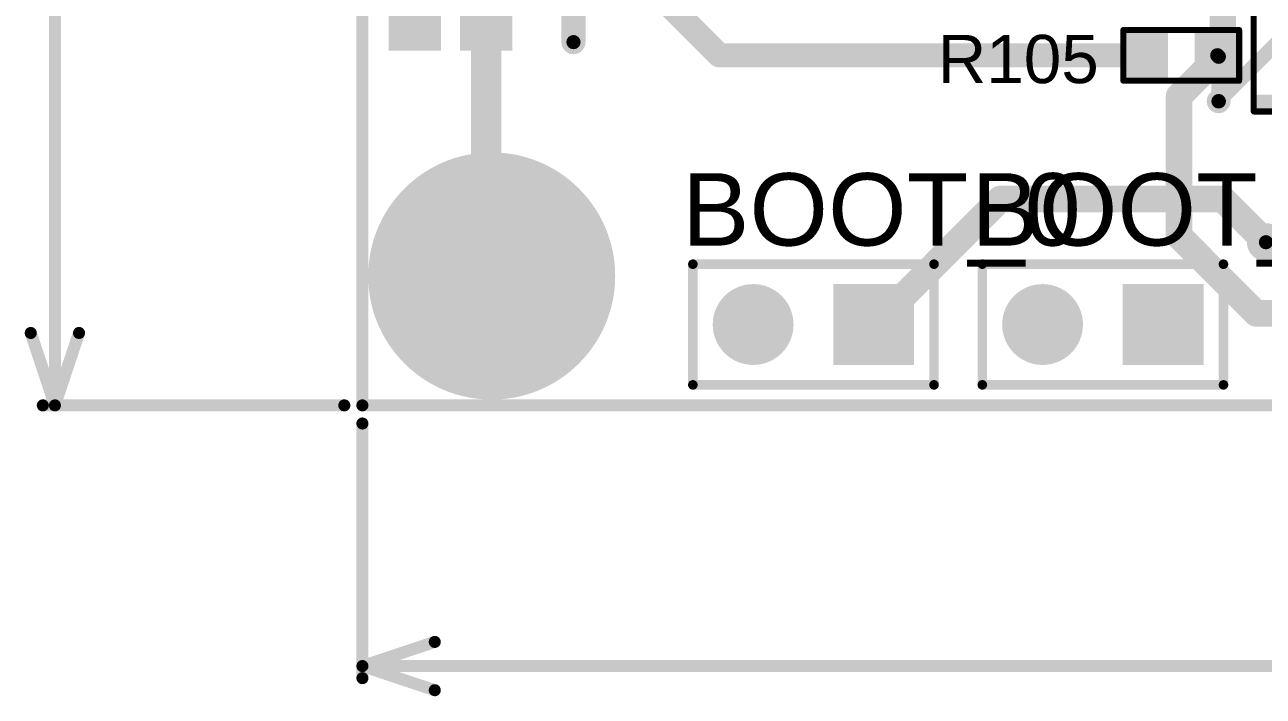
# Model space of a CAD drawing. Header units: millimetres. Extents: x -0.39 to 4.37, y -0.38 to 3.54.
# Drawn here: x -0.387 to 0.64, y -0.348 to 0.208 of the extents above; entities that cross this region are included whole.
import ezdxf

# ---------------------------------------------------------------- set-up
doc = ezdxf.new("R2010")
doc.units = ezdxf.units.MM
doc.header["$MEASUREMENT"] = 0
for name, color, linetype in [('BottomLayer', 5, 'Continuous'), ('BottomSolder', 6, 'Continuous'), ('Mechanical1', 6, 'Continuous'), ('Mechanical2', 216, 'Continuous'), ('MultiLayer', 9, 'Continuous'), ('PadHoleLayer', 156, 'Continuous'), ('TopLayer', 1, 'Continuous'), ('TopOverlay', 2, 'Continuous'), ('TopPaste', 8, 'Continuous'), ('TopSolder', 216, 'Continuous'), ('ViaHoleLayer', 16, 'Continuous')]:
    doc.layers.add(name, color=color, linetype=linetype)
doc.styles.add('Arial', font='', dxfattribs={"height": 0.2})
doc.styles.get('Arial').set_extended_font_data('Arial')

# ---------------------------------------------------------------- blocks, each defined once
blk = doc.blocks.new('RES0603_127')
at = {"layer": 'TopLayer'}
for points in [[(-0.015, 0.0175), (-0.015, -0.0175), (-0.045, -0.0175), (-0.045, 0.0175)], [(0.045, 0.0175), (0.045, -0.0175), (0.015, -0.0175), (0.015, 0.0175)]]:
    blk.add_hatch(color=1, dxfattribs=at).paths.add_polyline_path(points)
at = {"layer": 'TopPaste'}
for points in [[(-0.015, 0.0175), (-0.015, -0.0175), (-0.045, -0.0175), (-0.045, 0.0175)], [(0.045, 0.0175), (0.045, -0.0175), (0.015, -0.0175), (0.015, 0.0175)]]:
    blk.add_hatch(color=8, dxfattribs=at).paths.add_polyline_path(points)
at = {"layer": 'TopSolder'}
for points in [[(-0.011, 0.0215), (-0.011, -0.0215), (-0.049, -0.0215), (-0.049, 0.0215)], [(0.049, 0.0215), (0.049, -0.0215), (0.011, -0.0215), (0.011, 0.0215)]]:
    blk.add_hatch(color=216, dxfattribs=at).paths.add_polyline_path(points)
at = {"layer": 'TopOverlay', "const_width": 0.005}
for points in [[(-0.048, 0.021), (0.048, 0.021)], [(-0.048, -0.021), (-0.048, 0.021)], [(0.048, -0.021), (0.048, 0.021)], [(-0.048, -0.021), (0.048, -0.021)]]:
    blk.add_lwpolyline(points, dxfattribs=at)
at = {"layer": 'TopOverlay', "const_width": 0.0025}
for points in [[(-0.04925, 0.021, 1), (-0.04675, 0.021, 1)], [(-0.04925, 0.021, 1), (-0.04675, 0.021, 1)], [(0.04675, 0.021, 1), (0.04925, 0.021, 1)], [(0.04675, 0.021, 1), (0.04925, 0.021, 1)], [(-0.04925, -0.021, 1), (-0.04675, -0.021, 1)], [(-0.04925, -0.021, 1), (-0.04675, -0.021, 1)], [(0.04675, -0.021, 1), (0.04925, -0.021, 1)], [(0.04675, -0.021, 1), (0.04925, -0.021, 1)]]:
    blk.add_lwpolyline(points, format="xyb", close=True, dxfattribs=at)
blk = doc.blocks.new('HDR1X2_350')
at = {"layer": 'BottomLayer'}
blk.add_hatch(color=5, dxfattribs=at).paths.add_polyline_path([(-0.0295, 0.0295), (0.0295, 0.0295), (0.0295, -0.0295), (-0.0295, -0.0295)])
h = blk.add_hatch(color=5, dxfattribs=at)
edge = h.paths.add_edge_path()
edge.add_arc((0.1, 0), 0.0295, 0, 360)
at = {"layer": 'BottomSolder'}
blk.add_hatch(color=6, dxfattribs=at).paths.add_polyline_path([(-0.0335, 0.0335), (0.0335, 0.0335), (0.0335, -0.0335), (-0.0335, -0.0335)])
h = blk.add_hatch(color=6, dxfattribs=at)
edge = h.paths.add_edge_path()
edge.add_arc((0.1, 0), 0.0335, 0, 360)
at = {"layer": 'MultiLayer'}
blk.add_hatch(color=9, dxfattribs=at).paths.add_polyline_path([(-0.0295, 0.0295), (0.0295, 0.0295), (0.0295, -0.0295), (-0.0295, -0.0295)])
h = blk.add_hatch(color=9, dxfattribs=at)
edge = h.paths.add_edge_path()
edge.add_arc((0.1, 0), 0.0295, 0, 360)
at = {"layer": 'PadHoleLayer'}
h = blk.add_hatch(color=156, dxfattribs=at)
edge = h.paths.add_edge_path()
edge.add_arc((0, 0), 0.0177, 0, 360)
h = blk.add_hatch(color=156, dxfattribs=at)
edge = h.paths.add_edge_path()
edge.add_arc((0.1, 0), 0.0177, 0, 360)
at = {"layer": 'TopLayer'}
blk.add_hatch(color=1, dxfattribs=at).paths.add_polyline_path([(-0.0295, 0.0295), (0.0295, 0.0295), (0.0295, -0.0295), (-0.0295, -0.0295)])
h = blk.add_hatch(color=1, dxfattribs=at)
edge = h.paths.add_edge_path()
edge.add_arc((0.1, 0), 0.0295, 0, 360)
at = {"layer": 'TopSolder'}
blk.add_hatch(color=216, dxfattribs=at).paths.add_polyline_path([(-0.0335, 0.0335), (0.0335, 0.0335), (0.0335, -0.0335), (-0.0335, -0.0335)])
h = blk.add_hatch(color=216, dxfattribs=at)
edge = h.paths.add_edge_path()
edge.add_arc((0.1, 0), 0.0335, 0, 360)
at = {"layer": 'TopOverlay', "const_width": 0.00787}
for points in [[(-0.05, 0.05), (-0.05, -0.05)], [(0.15, 0.05), (-0.05, 0.05)], [(0.15, 0.05), (0.15, -0.05)], [(0.15, -0.05), (-0.05, -0.05)]]:
    blk.add_lwpolyline(points, dxfattribs=at)
at = {"layer": 'TopOverlay', "const_width": 0.00394}
for points in [[(-0.052, 0.05, 1), (-0.048, 0.05, 1)], [(-0.052, 0.05, 1), (-0.048, 0.05, 1)], [(0.148, 0.05, 1), (0.152, 0.05, 1)], [(0.148, 0.05, 1), (0.152, 0.05, 1)], [(-0.052, -0.05, 1), (-0.048, -0.05, 1)], [(-0.052, -0.05, 1), (-0.048, -0.05, 1)], [(0.148, -0.05, 1), (0.152, -0.05, 1)], [(0.148, -0.05, 1), (0.152, -0.05, 1)]]:
    blk.add_lwpolyline(points, format="xyb", close=True, dxfattribs=at)
blk = doc.blocks.new('HDR1X2_351')
at = {"layer": 'BottomLayer'}
blk.add_hatch(color=5, dxfattribs=at).paths.add_polyline_path([(-0.0295, 0.0295), (0.0295, 0.0295), (0.0295, -0.0295), (-0.0295, -0.0295)])
h = blk.add_hatch(color=5, dxfattribs=at)
edge = h.paths.add_edge_path()
edge.add_arc((0.1, 0), 0.0295, 0, 360)
at = {"layer": 'BottomSolder'}
blk.add_hatch(color=6, dxfattribs=at).paths.add_polyline_path([(-0.0335, 0.0335), (0.0335, 0.0335), (0.0335, -0.0335), (-0.0335, -0.0335)])
h = blk.add_hatch(color=6, dxfattribs=at)
edge = h.paths.add_edge_path()
edge.add_arc((0.1, 0), 0.0335, 0, 360)
at = {"layer": 'MultiLayer'}
blk.add_hatch(color=9, dxfattribs=at).paths.add_polyline_path([(-0.0295, 0.0295), (0.0295, 0.0295), (0.0295, -0.0295), (-0.0295, -0.0295)])
h = blk.add_hatch(color=9, dxfattribs=at)
edge = h.paths.add_edge_path()
edge.add_arc((0.1, 0), 0.0295, 0, 360)
at = {"layer": 'PadHoleLayer'}
h = blk.add_hatch(color=156, dxfattribs=at)
edge = h.paths.add_edge_path()
edge.add_arc((0, 0), 0.0177, 0, 360)
h = blk.add_hatch(color=156, dxfattribs=at)
edge = h.paths.add_edge_path()
edge.add_arc((0.1, 0), 0.0177, 0, 360)
at = {"layer": 'TopLayer'}
blk.add_hatch(color=1, dxfattribs=at).paths.add_polyline_path([(-0.0295, 0.0295), (0.0295, 0.0295), (0.0295, -0.0295), (-0.0295, -0.0295)])
h = blk.add_hatch(color=1, dxfattribs=at)
edge = h.paths.add_edge_path()
edge.add_arc((0.1, 0), 0.0295, 0, 360)
at = {"layer": 'TopSolder'}
blk.add_hatch(color=216, dxfattribs=at).paths.add_polyline_path([(-0.0335, 0.0335), (0.0335, 0.0335), (0.0335, -0.0335), (-0.0335, -0.0335)])
h = blk.add_hatch(color=216, dxfattribs=at)
edge = h.paths.add_edge_path()
edge.add_arc((0.1, 0), 0.0335, 0, 360)
at = {"layer": 'TopOverlay', "const_width": 0.00787}
for points in [[(0.15, 0.05), (-0.05, 0.05)], [(-0.05, 0.05), (-0.05, -0.05)], [(0.15, 0.05), (0.15, -0.05)], [(0.15, -0.05), (-0.05, -0.05)]]:
    blk.add_lwpolyline(points, dxfattribs=at)
at = {"layer": 'TopOverlay', "const_width": 0.00394}
for points in [[(-0.052, 0.05, 1), (-0.048, 0.05, 1)], [(-0.052, 0.05, 1), (-0.048, 0.05, 1)], [(0.148, 0.05, 1), (0.152, 0.05, 1)], [(0.148, 0.05, 1), (0.152, 0.05, 1)], [(-0.052, -0.05, 1), (-0.048, -0.05, 1)], [(-0.052, -0.05, 1), (-0.048, -0.05, 1)], [(0.148, -0.05, 1), (0.152, -0.05, 1)], [(0.148, -0.05, 1), (0.152, -0.05, 1)]]:
    blk.add_lwpolyline(points, format="xyb", close=True, dxfattribs=at)
blk = doc.blocks.new('FBGA_178_SDRAM_368')
at = {"layer": 'TopOverlay'}
blk.add_hatch(color=2, dxfattribs=at).paths.add_polyline_path([(-0.216, 0.209), (-0.202, 0.209), (-0.202, 0.227), (-0.216, 0.227)])
at = {"layer": 'TopOverlay', "const_width": 0.005}
for points in [[(-0.216, 0.227), (0.219, 0.227)], [(-0.216, 0.227), (-0.216, -0.226)]]:
    blk.add_lwpolyline(points, dxfattribs=at)
at = {"layer": 'TopOverlay', "const_width": 0.0025}
blk.add_lwpolyline([(-0.2172, 0.227, 1), (-0.2147, 0.227, 1)], format="xyb", close=True, dxfattribs=at)
blk.add_lwpolyline([(-0.2172, 0.227, 1), (-0.2147, 0.227, 1)], format="xyb", close=True, dxfattribs=at)
blk = doc.blocks.new('TS_1185EC_C_D_B_370')
at = {"layer": 'TopLayer'}
for points in [[(-0.1004, 0.0472), (-0.0512, 0.0472), (-0.0512, 0.0118), (-0.1004, 0.0118)], [(0.0512, 0.0472), (0.1004, 0.0472), (0.1004, 0.0118), (0.0512, 0.0118)], [(-0.1004, -0.0118), (-0.0512, -0.0118), (-0.0512, -0.0472), (-0.1004, -0.0472)], [(0.0512, -0.0118), (0.1004, -0.0118), (0.1004, -0.0472), (0.0512, -0.0472)]]:
    blk.add_hatch(color=1, dxfattribs=at).paths.add_polyline_path(points)
at = {"layer": 'TopPaste'}
for points in [[(-0.1004, 0.0472), (-0.0512, 0.0472), (-0.0512, 0.0118), (-0.1004, 0.0118)], [(0.0512, 0.0472), (0.1004, 0.0472), (0.1004, 0.0118), (0.0512, 0.0118)], [(-0.1004, -0.0118), (-0.0512, -0.0118), (-0.0512, -0.0472), (-0.1004, -0.0472)], [(0.0512, -0.0118), (0.1004, -0.0118), (0.1004, -0.0472), (0.0512, -0.0472)]]:
    blk.add_hatch(color=8, dxfattribs=at).paths.add_polyline_path(points)
at = {"layer": 'TopSolder'}
for points in [[(-0.1044, 0.0512), (-0.0472, 0.0512), (-0.0472, 0.0078), (-0.1044, 0.0078)], [(0.0472, 0.0512), (0.1044, 0.0512), (0.1044, 0.0078), (0.0472, 0.0078)], [(-0.1044, -0.0078), (-0.0472, -0.0078), (-0.0472, -0.0512), (-0.1044, -0.0512)], [(0.0472, -0.0078), (0.1044, -0.0078), (0.1044, -0.0512), (0.0472, -0.0512)]]:
    blk.add_hatch(color=216, dxfattribs=at).paths.add_polyline_path(points)
at = {"layer": 'TopOverlay'}
for points, const_width in [([(-0.084, 0.061, 1), (-0.094, 0.061, 1)], 0.01), ([(-0.0965, 0.061, 1), (-0.0915, 0.061, 1)], 0.005), ([(-0.0865, 0.061, 1), (-0.0815, 0.061, 1)], 0.005), ([(-0.0693, 0.06, 1), (-0.0668, 0.06, 1)], 0.0025), ([(0.0667, 0.06, 1), (0.0692, 0.06, 1)], 0.0025), ([(-0.0693, -0.06, 1), (-0.0668, -0.06, 1)], 0.0025), ([(0.0667, -0.06, 1), (0.0692, -0.06, 1)], 0.0025)]:
    blk.add_lwpolyline(points, format="xyb", close=True, dxfattribs=dict(at, const_width=const_width))
at = {"layer": 'TopOverlay', "const_width": 0.005}
for points in [[(0.068, 0.06), (-0.068, 0.06)], [(0.068, -0.06), (-0.068, -0.06)]]:
    blk.add_lwpolyline(points, dxfattribs=at)

msp = doc.modelspace()

# ---------------------------------------------------------------- hatches: boundary and pattern name
at = {"layer": 'BottomLayer'}
h = msp.add_hatch(color=5, dxfattribs=at)
edge = h.paths.add_edge_path()
edge.add_arc((0.0678, 0.1938), 0.00591, 0, 360)
h = msp.add_hatch(color=5, dxfattribs=at)
edge = h.paths.add_edge_path()
edge.add_arc((0.6028, 0.1448), 0.00591, 0, 360)
h = msp.add_hatch(color=5, dxfattribs=at)
edge = h.paths.add_edge_path()
edge.add_arc((0, 0), 0.0984, 0, 360)
h = msp.add_hatch(color=5, dxfattribs=at)
edge = h.paths.add_edge_path()
edge.add_arc((0.642, 0.028), 0.0118, 0, 360)
at = {"layer": 'BottomSolder'}
h = msp.add_hatch(color=6, dxfattribs=at)
edge = h.paths.add_edge_path()
edge.add_arc((0.0678, 0.1938), 0.00991, 0, 360)
h = msp.add_hatch(color=6, dxfattribs=at)
edge = h.paths.add_edge_path()
edge.add_arc((0.6028, 0.1448), 0.00991, 0, 360)
h = msp.add_hatch(color=6, dxfattribs=at)
edge = h.paths.add_edge_path()
edge.add_arc((0, 0), 0.1024, 0, 360)
h = msp.add_hatch(color=6, dxfattribs=at)
edge = h.paths.add_edge_path()
edge.add_arc((0.642, 0.028), 0.0158, 0, 360)
at = {"layer": 'MultiLayer'}
h = msp.add_hatch(color=9, dxfattribs=at)
edge = h.paths.add_edge_path()
edge.add_arc((0, 0), 0.0984, 0, 360)
at = {"layer": 'PadHoleLayer'}
h = msp.add_hatch(color=156, dxfattribs=at)
edge = h.paths.add_edge_path()
edge.add_arc((0, 0), 0.061, 0, 360)
at = {"layer": 'TopLayer'}
h = msp.add_hatch(color=1, dxfattribs=at)
edge = h.paths.add_edge_path()
edge.add_arc((0.0678, 0.1938), 0.00591, 0, 360)
h = msp.add_hatch(color=1, dxfattribs=at)
edge = h.paths.add_edge_path()
edge.add_arc((0.6028, 0.1448), 0.00591, 0, 360)
h = msp.add_hatch(color=1, dxfattribs=at)
edge = h.paths.add_edge_path()
edge.add_arc((0, 0), 0.0984, 0, 360)
h = msp.add_hatch(color=1, dxfattribs=at)
edge = h.paths.add_edge_path()
edge.add_arc((0.642, 0.028), 0.0118, 0, 360)
at = {"layer": 'TopSolder'}
h = msp.add_hatch(color=216, dxfattribs=at)
edge = h.paths.add_edge_path()
edge.add_arc((0.0678, 0.1938), 0.00991, 0, 360)
h = msp.add_hatch(color=216, dxfattribs=at)
edge = h.paths.add_edge_path()
edge.add_arc((0.6028, 0.1448), 0.00991, 0, 360)
h = msp.add_hatch(color=216, dxfattribs=at)
edge = h.paths.add_edge_path()
edge.add_arc((0, 0), 0.1024, 0, 360)
h = msp.add_hatch(color=216, dxfattribs=at)
edge = h.paths.add_edge_path()
edge.add_arc((0.642, 0.028), 0.0158, 0, 360)
at = {"layer": 'ViaHoleLayer'}
h = msp.add_hatch(color=16, dxfattribs=at)
edge = h.paths.add_edge_path()
edge.add_arc((0.0678, 0.1938), 0.00394, 0, 360)
h = msp.add_hatch(color=16, dxfattribs=at)
edge = h.paths.add_edge_path()
edge.add_arc((0.6028, 0.1448), 0.00394, 0, 360)
h = msp.add_hatch(color=16, dxfattribs=at)
edge = h.paths.add_edge_path()
edge.add_arc((0.642, 0.028), 0.00591, 0, 360)

# ---------------------------------------------------------------- linework, layer by layer
at = {"layer": 'BottomLayer'}
for points, const_width in [([(0.6063, 0.1853), (0.6063, 0.2258)], 0.022), ([(0.57, 0.149), (0.6063, 0.1853)], 0.022), ([(0.6028, 0.1448), (0.6528, 0.1948)], 0.012), ([(0.57, 0.033), (0.57, 0.149)], 0.022), ([(0.57, 0.033), (0.634, -0.031)], 0.022), ([(0.634, -0.031), (0.714, -0.031)], 0.022)]:
    msp.add_lwpolyline(points, dxfattribs=dict(at, const_width=const_width))
for points, const_width in [([(0.6008, 0.1853, 1), (0.6118, 0.1853, 1)], 0.011), ([(0.6008, 0.1853, 1), (0.6118, 0.1853, 1)], 0.011), ([(0.5645, 0.149, 1), (0.5755, 0.149, 1)], 0.011), ([(0.5645, 0.149, 1), (0.5755, 0.149, 1)], 0.011), ([(0.5998, 0.1448, 1), (0.6058, 0.1448, 1)], 0.006), ([(0.5645, 0.033, 1), (0.5755, 0.033, 1)], 0.011), ([(0.5645, 0.033, 1), (0.5755, 0.033, 1)], 0.011), ([(0.6285, -0.031, 1), (0.6395, -0.031, 1)], 0.011), ([(0.6285, -0.031, 1), (0.6395, -0.031, 1)], 0.011)]:
    msp.add_lwpolyline(points, format="xyb", close=True, dxfattribs=dict(at, const_width=const_width))
at = {"layer": 'Mechanical1', "const_width": 0.01}
for points in [[(-0.3622, -0.1072), (-0.3622, 1.4104)], [(-0.3822, -0.0472), (-0.3622, -0.1072)], [(-0.3622, -0.1072), (-0.3422, -0.0472)], [(-0.3722, -0.1072), (-0.1222, -0.1072)], [(-0.1072, -0.3332), (-0.1072, -0.1222)], [(-0.1072, -0.3232), (-0.0472, -0.3032)], [(-0.1072, -0.3232), (-0.0472, -0.3432)], [(-0.1072, -0.3232), (1.7799, -0.3232)]]:
    msp.add_lwpolyline(points, dxfattribs=at)
at = {"layer": 'Mechanical1', "const_width": 0.005}
for points in [[(-0.3847, -0.0472, 1), (-0.3797, -0.0472, 1)], [(-0.3447, -0.0472, 1), (-0.3397, -0.0472, 1)], [(-0.3747, -0.1072, 1), (-0.3697, -0.1072, 1)], [(-0.3647, -0.1072, 1), (-0.3597, -0.1072, 1)], [(-0.3647, -0.1072, 1), (-0.3597, -0.1072, 1)], [(-0.3647, -0.1072, 1), (-0.3597, -0.1072, 1)], [(-0.1247, -0.1072, 1), (-0.1197, -0.1072, 1)], [(-0.1097, -0.1222, 1), (-0.1047, -0.1222, 1)], [(-0.0497, -0.3032, 1), (-0.0447, -0.3032, 1)], [(-0.1097, -0.3232, 1), (-0.1047, -0.3232, 1)], [(-0.1097, -0.3232, 1), (-0.1047, -0.3232, 1)], [(-0.1097, -0.3232, 1), (-0.1047, -0.3232, 1)], [(-0.1097, -0.3332, 1), (-0.1047, -0.3332, 1)], [(-0.0497, -0.3432, 1), (-0.0447, -0.3432, 1)]]:
    msp.add_lwpolyline(points, format="xyb", close=True, dxfattribs=at)
at = {"layer": 'Mechanical2', "const_width": 0.01}
for points in [[(-0.1072, -0.1072), (-0.1072, 3.5318)], [(-0.1072, -0.1072), (3.6996, -0.1072)]]:
    msp.add_lwpolyline(points, dxfattribs=at)
at = {"layer": 'Mechanical2', "const_width": 0.005}
msp.add_lwpolyline([(-0.1097, -0.1072, 1), (-0.1047, -0.1072, 1)], format="xyb", close=True, dxfattribs=at)
msp.add_lwpolyline([(-0.1097, -0.1072, 1), (-0.1047, -0.1072, 1)], format="xyb", close=True, dxfattribs=at)
at = {"layer": 'TopLayer'}
for points, const_width in [([(-0.0046, 0.0046), (-0.0046, 0.3668)], 0.025), ([(0.0678, 0.1938), (0.0678, 0.2588)], 0.02), ([(0.1138, 0.2578), (0.1888, 0.1828)], 0.02), ([(0.1888, 0.1828), (0.5418, 0.1828)], 0.02), ([(0.6018, 0.1828), (0.6028, 0.1818)], 0.012), ([(0.6028, 0.1448), (0.6028, 0.1818)], 0.012), ([(0.3158, -0.0422), (0.4218, 0.0638)], 0.022), ([(0.4218, 0.0638), (0.6062, 0.0638)], 0.022), ([(0.6062, 0.0638), (0.642, 0.028)], 0.022)]:
    msp.add_lwpolyline(points, dxfattribs=dict(at, const_width=const_width))
for points, const_width in [([(0.0628, 0.1938, 1), (0.0728, 0.1938, 1)], 0.01), ([(0.1838, 0.1828, 1), (0.1938, 0.1828, 1)], 0.01), ([(0.1838, 0.1828, 1), (0.1938, 0.1828, 1)], 0.01), ([(0.5368, 0.1828, 1), (0.5468, 0.1828, 1)], 0.01), ([(0.5988, 0.1828, 1), (0.6048, 0.1828, 1)], 0.006), ([(0.5998, 0.1818, 1), (0.6058, 0.1818, 1)], 0.006), ([(0.5998, 0.1818, 1), (0.6058, 0.1818, 1)], 0.006), ([(0.5998, 0.1448, 1), (0.6058, 0.1448, 1)], 0.006), ([(0.4163, 0.0638, 1), (0.4273, 0.0638, 1)], 0.011), ([(0.4163, 0.0638, 1), (0.4273, 0.0638, 1)], 0.011), ([(0.6007, 0.0638, 1), (0.6117, 0.0638, 1)], 0.011), ([(0.6007, 0.0638, 1), (0.6117, 0.0638, 1)], 0.011), ([(0.6365, 0.028, 1), (0.6475, 0.028, 1)], 0.011), ([(-0.0109, 0.0046, 1), (0.0016, 0.0046, 1)], 0.0125), ([(0.3103, -0.0422, 1), (0.3213, -0.0422, 1)], 0.011)]:
    msp.add_lwpolyline(points, format="xyb", close=True, dxfattribs=dict(at, const_width=const_width))

# ---------------------------------------------------------------- block references
for name, p, rotation in [('FBGA_178_SDRAM_368', (0.8589, 0.3523), 90), ('TS_1185EC_C_D_B_370', (-0.0342, 0.291), 270), ('HDR1X2_351', (0.3168, -0.0402), 180), ('HDR1X2_350', (0.5568, -0.0402), 180)]:
    msp.add_blockref(name, p, dxfattribs=dict(rotation=rotation))
msp.add_blockref('RES0603_127', (0.5718, 0.1828))

# ---------------------------------------------------------------- texts
at = {"layer": 'TopOverlay', "style": 'Arial'}
msp.add_text('R105', height=0.04, dxfattribs=at).set_placement((0.3698, 0.1598))
for s, p in [('BOOT_0', (0.1578, 0.0252)), ('BOOT_1', (0.3978, 0.0252))]:
    msp.add_text(s, height=0.06, rotation=360, dxfattribs=at).set_placement(p)

doc.saveas('drawing.dxf')
